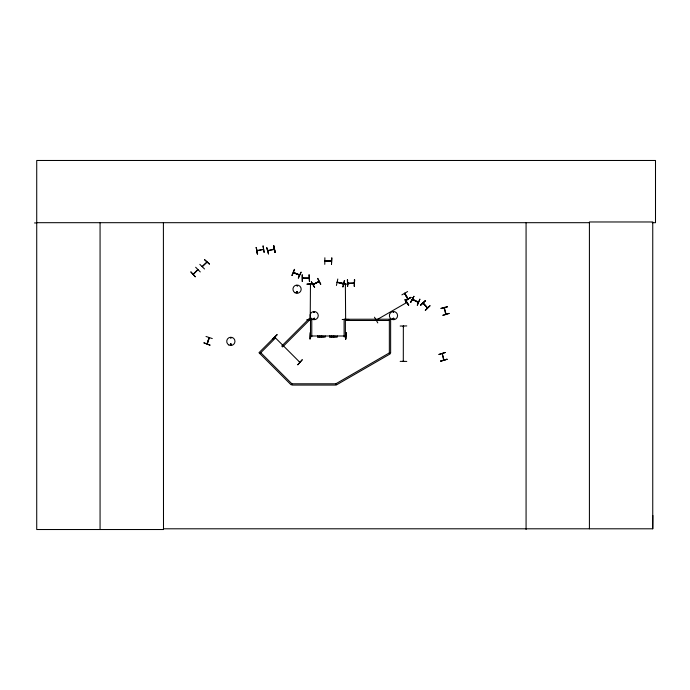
<?xml version="1.0" encoding="UTF-8"?>
<svg xmlns="http://www.w3.org/2000/svg" width="690" height="690" viewBox="0 0 690 690"><rect width="100%" height="100%" fill="white"/><g stroke="black" fill="none" stroke-linecap="round" stroke-linejoin="round"><path stroke-width="1.03" d="M652.274 222.689L655.5 222.689L655.5 160.477L36.725 160.477L36.725 529.523L163.496 529.523L163.409 528.799L652.749 528.799L652.843 515.456M209.13 338.186L209.036 337.531L207.017 343.81M209.277 337.755L207.259 343.81L209.32 337.617M310.431 284.125L310.44 284.858L310.207 284.133M310.466 284.263L310.207 319.436L310.431 318.702M345.38 284.798L345.371 284.133M345.638 319.418L345.371 284.202M403.348 326.034L403.348 326.767L403.572 326.034M403.288 360.68L403.348 361.336M231.417 344.603C230.477 342.137 229.848 346.587 231.486 344.448M296.467 292.258C298.296 290.188 297.054 294.656 296.553 291.956M297.459 292.258C296.208 293.69 297.097 290.594 297.407 292.457M313.803 312.19L314.511 312.104L313.846 312.372M313.717 318.702C314.899 317.21 314.373 320.307 313.778 318.599M392.843 318.702C394.723 316.615 393.481 321.1 392.964 318.401M393.869 318.702C392.627 320.151 393.464 317.003 393.869 318.927M376.783 319.798L376.214 320.134M406.686 302.582L406.099 302.617L406.669 302.28M310.457 284.772L310.431 284.194M310.164 318.84L310.431 319.436M345.63 319.349L345.311 318.771L345.371 319.366M403.607 326.672L403.348 326.103L403.296 361.301M336.427 285.479L337.79 279.027M342.956 283.685L343.594 283.547M343.473 283.487L337.117 282.408L343.534 283.849M342.964 286.902L344.319 280.451M344.603 280.511L342.87 286.885M446.025 314.14L444.472 307.895M442.281 353.625L443.644 359.99M319.099 281.615L313.156 284.332L313.76 284.358M318.556 281.856L318.961 281.348L313.156 284.332M299.262 361.767L299.796 362.241M203.981 342.835L210.148 345.198L203.955 342.921M212.279 338.574L206.025 336.47M202.144 266.478L206.879 262.14M293.491 272.731L299.503 275.103M291.853 275.422L294.363 269.333M292.112 275.526L294.596 269.419M299.589 274.887L293.397 272.654M298.382 278.079L301.125 272.076L298.304 278.044M393.162 312.018C393.938 313.131 393.464 311.087 393.429 312.389M412.413 299.434L418.278 302.418L417.924 301.789M413.129 299.917L412.517 299.193M410.714 302.108L413.905 296.329L410.688 302.099M410.938 302.22L413.871 296.312M419.882 299.236L417.278 305.308L419.839 299.219M302.453 278.061L303.195 278.286L302.462 278.286M309.051 278.243L308.335 278.286L309.051 278.018M347.691 283.004L348.424 282.995M344.94 335.771L345.63 336.039M324.869 260.949L331.329 261.243M404.659 293.293L407.773 298.943M408.101 298.917L404.858 293.181M444.11 307.956L445.706 314.243M230.589 337.686L230.943 338.29L230.848 337.617M230.331 344.155L230.848 343.853M297.321 286.005L296.881 285.436L297.226 286.031M314.614 319.151C314.804 316.615 312.57 319.798 314.459 319.211M353.547 283.297L354.212 282.96L347.708 283.262M337.151 282.15L337.807 282.288M272.334 339.282L276.992 334.607M272.524 339.471L277.164 334.779M299.883 361.957L299.434 361.56M190.94 271.938L195.348 276.863L190.88 271.998M197.737 269.6L193.243 274.111M206.974 262.105L202.299 266.728M200.273 271.938L195.641 267.246M204.507 268.971L199.815 264.339M209.432 264.046L204.516 259.638L209.406 264.072M259.88 353.608L275.422 338.065L274.517 337.16L258.974 352.702L290.964 384.701L291.87 383.795L335.832 383.795L389.471 352.823L390.109 353.936L336.478 384.899L335.832 383.795L335.832 385.072L291.87 385.072L291.87 383.795L260.786 352.702M376.162 319.867L376.723 319.565M425.385 300.564L420.667 305.178L425.368 300.547M420.633 305.144L425.575 300.788M318.978 281.675L313.2 284.565M406.125 302.522L406.729 302.513L376.266 320.1M231.124 344.724C229.166 344.715 232.228 343.456 230.848 344.845M193.476 274.275L197.97 269.764M374.489 317.193L377.784 322.903M406.099 302.617L406.582 302.306M408.687 305.058L405.065 299.538L408.713 305.04M404.573 293.457L407.842 299.063L404.694 293.423M401.891 294.854L407.6 291.568M405.159 300.633L410.921 297.424M403.581 361.336L403.572 360.672M293.543 272.429L299.512 274.836M317.831 278.355L320.815 284.228M314.657 287.402L311.311 281.701L314.571 287.445M257.094 250.513L263.459 249.383L257.042 250.824M274.146 249.478L267.97 250.798M267.901 250.479L274.137 249.116M274.991 337.108L275.465 337.574M440.979 308.292L447.37 306.671M441.039 308.534L447.448 306.947M449.095 313.424L442.782 315.365L449.087 313.381M445.283 352.512L438.978 354.47M438.969 354.427L445.283 352.487M440.617 360.905L447.017 359.318M423.22 302.927L427.602 307.835M263.088 245.968L264.141 252.488L263.054 245.976M268.514 253.903L266.737 247.546L268.47 253.911M302.591 278.027L308.982 278.251L302.531 278.346M354.143 283.228L347.829 283.297M296.907 291.68L297.364 291.741M302.479 281.468L302.341 274.879M309.034 274.836L309.439 281.425L309.12 274.836M342.188 284.056L348.786 284.108M348.786 319.418L342.188 319.505M400.166 326.034L406.755 325.922M310.345 332.58L310.017 339.178L310.25 332.58M310.431 335.995L345.604 335.995L345.009 335.995M345.009 335.771L345.587 335.737M400.166 361.362L406.764 361.413M34.5 222.948L36.725 222.939M36.725 222.689L589.415 222.689M324.869 257.767L324.774 264.356M324.956 261.2L331.467 261.174L324.887 261.208M331.459 264.356L331.795 257.767L331.511 264.356M345.388 320.488L389.35 320.488M337.298 282.141L343.534 283.538M302.599 278.32L308.991 278.191M412.655 299.219L418.33 301.987M207.457 343.18L207.336 343.801M293.509 272.697L299.434 275.094M442.299 353.694L443.894 359.947M412.508 299.52L418.312 302.349M345.604 284.125L345.604 284.789M403.615 326.172L403.581 326.698M275.301 337.738L274.879 337.324L299.745 362.19M423.099 303.126L427.412 308.025L423.117 303.203M405.142 299.486L408.437 305.204M317.59 278.475L320.6 284.34M273.861 245.976L275.276 252.419M273.628 246.028L275.043 252.471M256.197 247.486L257.612 253.92M354.349 279.778L354.393 286.367M347.579 279.821L347.665 286.41L347.329 279.821M345.742 332.58L345.785 339.178M310.431 318.771L310.431 319.366M302.099 274.879L302.142 281.477M652.749 528.799L652.749 221.973L589.415 221.973L589.415 528.799M526.073 222.689L526.073 529.523M389.35 319.211L389.35 352.952L390.635 352.952L390.635 319.211L344.103 319.246L344.103 336.832L345.388 336.832L345.388 319.211M337.384 335.995L337.393 337.031L329.656 337.031L329.656 335.995M335.892 335.995L335.97 337.031M334.314 335.995L334.314 337.031M333.503 335.995L333.589 337.031M332.778 335.995L332.778 337.031M331.235 335.995L331.235 337.031M331.071 335.995L331.071 337.031M329.751 335.995L329.751 337.031M325.318 335.995L325.326 337.031L317.59 337.031L317.59 335.995M323.903 335.995L323.826 337.031M322.247 335.995L322.247 337.031M321.523 335.995L321.523 337.031M321.437 335.995L321.437 337.031M320.712 335.995L320.712 337.031M319.168 335.995L319.168 337.031M319.004 335.995L319.004 337.031M317.685 335.995L317.685 337.031M163.401 222.689L163.496 529.523M100.067 222.689L100.067 529.523M302.194 359.809L297.821 364.76L302.194 359.809M309.56 318.211L281.736 346.035L282.641 346.941L310.466 319.125L309.56 318.211M429.982 305.774L425.273 310.405L429.974 305.765M410.878 297.347L405.315 300.918L410.878 297.347M446.999 359.248L440.694 361.215L446.999 359.231M256.283 247.46L257.344 253.98L256.283 247.46M273.896 245.968L274.948 252.488L273.896 245.968M354.626 279.778L354.306 286.376L354.6 279.778M313.614 283.745L307.024 284.151L313.614 283.745M313.614 319.418L307.024 319.824L313.614 319.418M346.018 332.58L345.69 339.178L345.992 332.58M311.777 319.065L310.491 319.065L310.491 336.651L311.777 336.651L311.777 319.065M391.428 319.168A4.106 4.106 0 0 0 397.587 315.615A4.106 4.106 0 0 0 391.428 312.061A4.106 4.106 0 0 0 391.428 319.168M295.001 292.741A4.123 4.123 0 0 0 301.185 289.17A4.123 4.123 0 0 0 295.001 285.608A4.123 4.123 0 0 0 295.001 292.741M312.113 319.168A4.106 4.106 0 0 0 318.271 315.615A4.106 4.106 0 0 0 312.113 312.061A4.106 4.106 0 0 0 312.113 319.168M228.787 344.931A4.123 4.123 0 0 0 234.971 341.369A4.123 4.123 0 0 0 228.787 337.798A4.123 4.123 0 0 0 228.787 344.931"/></g></svg>
